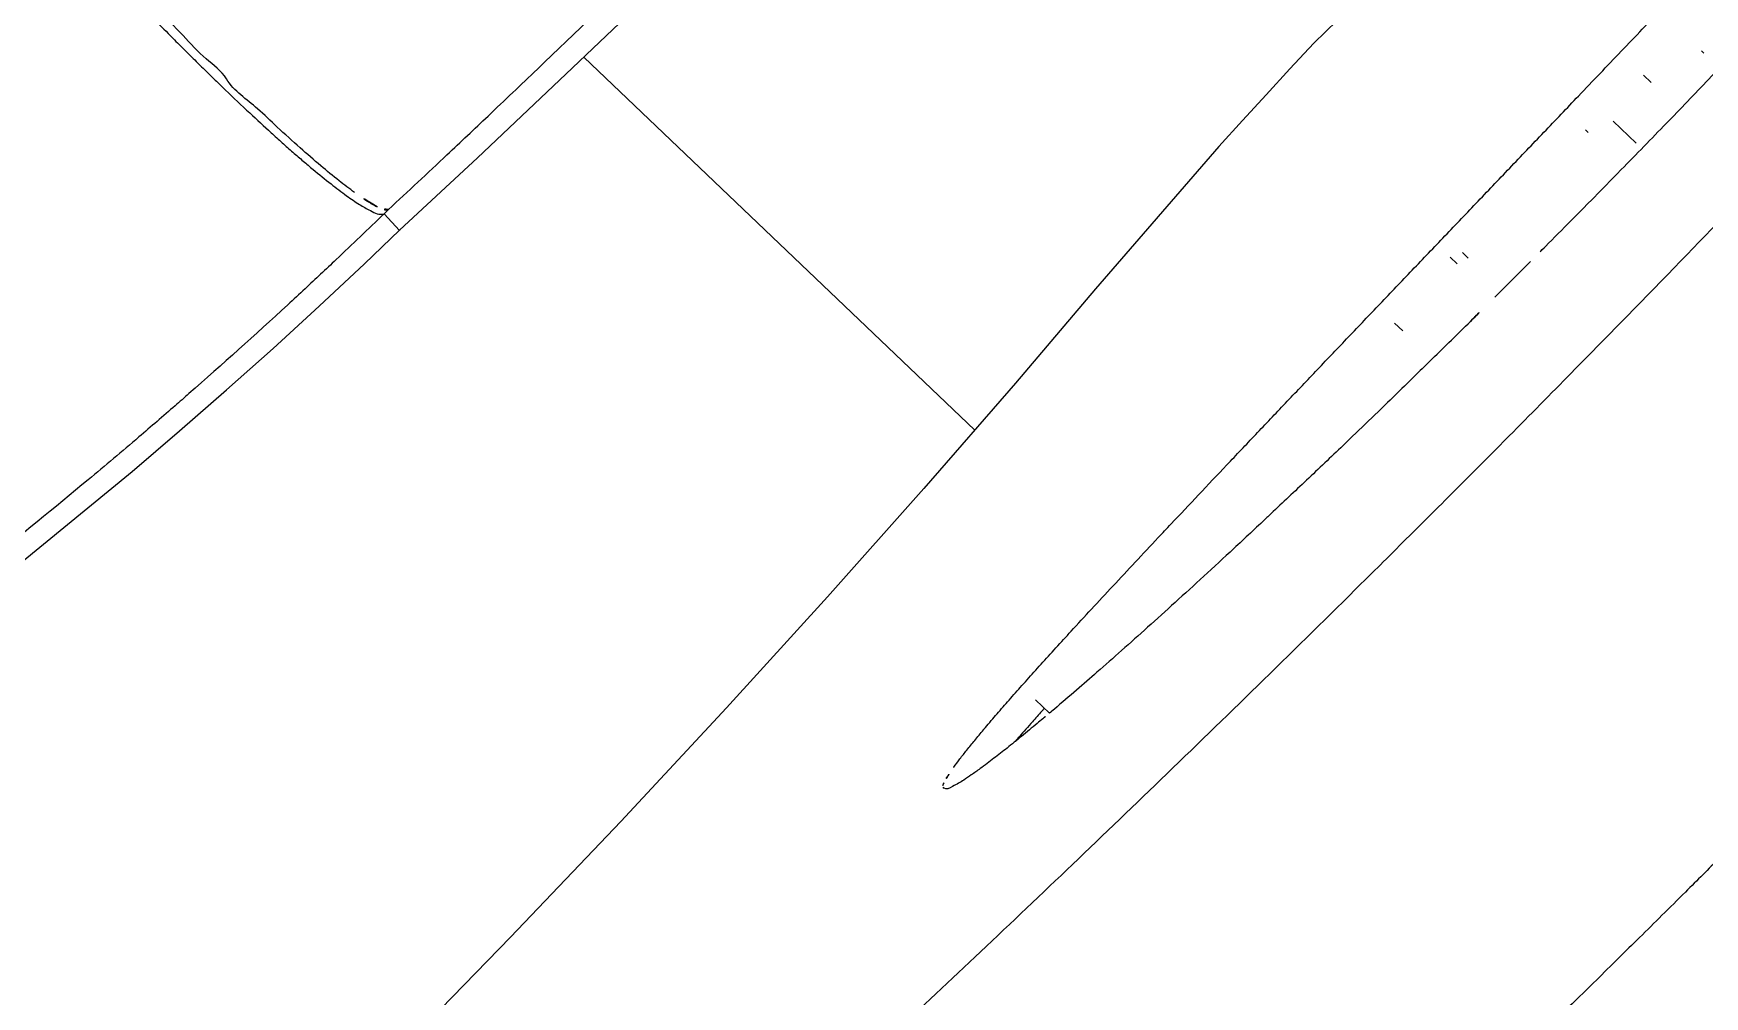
# Model space of a CAD drawing. Header units: millimetres. Extents: x 1145859089 to 1147511753, y -1047484727 to -1047247487.
# Drawn here: x 1146330632.4 to 1146330710.9, y -1047436363.2 to -1047436318 of the extents above; entities that cross this region are included whole.
import ezdxf
from ezdxf.xclip import XClip

# ---------------------------------------------------------------- set-up
doc = ezdxf.new("R2010")
doc.units = ezdxf.units.MM
doc.header["$LTSCALE"] = 100
doc.header["$MEASUREMENT"] = 0
doc.header["$XCLIPFRAME"] = 2
doc.linetypes.add('CENTERX2', pattern=[4, 2.5, -0.5, 0.5, -0.5])
doc.layers.get('0').update_dxf_attribs({"linetype": 'CONTINUOUS'})
for name, color, linetype in [('L-지중매입', 3, 'CENTERX2'), ('XREF', 135, 'CONTINUOUS'), ('단지배치도$0$W240910', 135, 'CONTINUOUS')]:
    doc.layers.add(name, color=color, linetype=linetype)

# ---------------------------------------------------------------- blocks, each defined once
blk = doc.blocks.new('단지배치도$0$zw$9902')
at = {"layer": '단지배치도$0$W240910', "linetype": 'ByBlock', "ltscale": 20}
for p, q in [((61983.778, -64950.568), (61987.904, -64946.622)), ((62019.992, -64948.038), (62018.891, -64949.099)), ((62018.891, -64949.099), (62017.768, -64950.308)), ((62037.094, -64949.463), (62037.212, -64949.576)), ((62002.968, -64967.264), (61984.616, -64949.766)), ((62002.968, -64967.264), (61984.616, -64949.766)), ((62017.768, -64950.308), (62016.65, -64951.523)), ((61979.623, -64954.484), (61983.778, -64950.568)), ((62034.369, -64950.603), (62034.729, -64950.947)), ((62016.65, -64951.523), (62015.539, -64952.74)), ((62035.807, -64952.493), (62035.449, -64952.863)), ((62015.539, -64952.74), (62014.439, -64953.956)), ((62031.642, -64953.172), (62031.773, -64953.297)), ((62034.03, -64953.8), (62032.949, -64952.769)), ((62014.439, -64953.956), (62008.641, -64960.637)), ((61975.965, -64957.886), (61979.623, -64954.484)), ((62033.329, -64955.04), (62033.118, -64955.255)), ((62033.118, -64955.255), (62032.919, -64955.458)), ((62031.782, -64956.615), (62031.524, -64956.876)), ((61975.233, -64957.11), (61975.447, -64956.91)), ((61975.96, -64957.89), (61975.233, -64957.11)), ((62031.524, -64956.876), (62031.116, -64957.289)), ((61974.322, -64959.455), (61975.965, -64957.886)), ((61975.964, -64957.887), (61975.96, -64957.89)), ((62025.87, -64958.937), (62026.134, -64959.188)), ((62029.917, -64958.498), (62029.789, -64958.627)), ((61972.185, -64961.455), (61974.322, -64959.455)), ((62025.302, -64959.155), (62025.623, -64959.462)), ((62008.641, -64960.637), (62004.887, -64965.056)), ((61970.024, -64963.431), (61972.185, -64961.455)), ((62022.687, -64962.241), (62023.067, -64962.603)), ((61967.84, -64965.381), (61970.024, -64963.431)), ((62004.887, -64965.056), (62000.581, -64970.01)), ((61965.634, -64967.306), (61967.84, -64965.381)), ((61963.406, -64969.206), (61965.634, -64967.306)), ((62020.715, -64967.55), (62020.341, -64967.909)), ((62020.341, -64967.909), (62020.153, -64968.089)), ((61957.142, -64974.316), (61963.406, -64969.206)), ((62000.581, -64970.01), (61996.058, -64975.092)), ((62016.705, -64971.357), (62016.69, -64971.372)), ((61996.058, -64975.092), (61991.313, -64980.302)), ((62005.819, -64979.917), (62006.481, -64980.548)), ((61991.313, -64980.302), (61986.348, -64985.63)), ((62006.239, -64980.317), (62006.117, -64980.453)), ((61986.348, -64985.63), (61981.172, -64991.06)), ((61981.172, -64991.06), (61975.803, -64996.567))]:
    blk.add_line(p, q, dxfattribs=at)
at = {"layer": '단지배치도$0$W240910'}
for centre, radius, start, end in [((56819.18, -60798.975), 5249.427, 201.408303, 356.712088), ((56819.18, -60798.975), 5399.427, 202.101618, 356.712088), ((57394.291, -57699.4), 11431.377, 251.6277496, 321.4181311)]:
    blk.add_arc(centre, radius, start, end, dxfattribs=at)
at = {"layer": '단지배치도$0$W240910', "linetype": 'ByBlock', "ltscale": 20}
for centre, radius, start, end in [((61477.072, -64421.252), 731.647, 313.686826, 314.867493), ((61474.568, -64418.642), 735.263, 313.438604, 313.68751), ((61573.906, -64505.486), 642.781, 315.938712, 316.197916), ((61474.442, -64418.508), 735.447, 313.232054, 313.438522), ((61581.425, -64512.774), 632.31, 315.617575, 315.892955), ((61473.842, -64417.87), 736.323, 312.939733, 313.232036), ((61588.383, -64519.589), 622.57, 315.414735, 315.56398), ((61596.728, -64527.828), 610.843, 315.167076, 315.326793), ((61608.063, -64539.123), 594.842, 314.882306, 315.053251), ((61618.777, -64549.895), 579.649, 314.66461, 314.811682), ((61628.555, -64559.792), 565.736, 314.41033, 314.66494), ((61928.87, -64888.502), 120.399, 309.94066, 310.13679), ((62007.563, -64987.04), 6.838, 144.70762, 144.86797), ((62001.611, -64983.954), 0.144, 229.557, 234.206)]:
    blk.add_arc(centre, radius, start, end, dxfattribs=at)
for points, start_tangent, end_tangent in [([(61999.049, -64995.681), (62003.245, -64991.743), (62007.559, -64987.65), (62011.989, -64983.397), (62016.533, -64978.982), (62021.122, -64974.47), (62022.147, -64973.454), (62023.388, -64972.221), (62024.6, -64971.013), (62025.783, -64969.83), (62026.937, -64968.672), (62028.062, -64967.539), (62030.984, -64964.582), (62033.695, -64961.818), (62036.195, -64959.251), (62038.485, -64956.883), (62040.568, -64954.718), (62042.061, -64953.159), (62043.426, -64951.726), (62044.674, -64950.412), (62045.977, -64949.036), (62047.398, -64947.529), (62049.377, -64945.421), (62051.545, -64943.098), (62053.9, -64940.559), (62056.439, -64937.803), (62059.16, -64934.827), (62062.358, -64931.3), (62065.768, -64927.505), (62066.467, -64926.722), (62067.098, -64926.014), (62067.724, -64925.31), (62068.347, -64924.609), (62068.966, -64923.911), (62072.817, -64919.539), (62076.569, -64915.231), (62080.169, -64911.054), (62083.619, -64907.009), (62086.922, -64903.097)], (0.730815, 0.682576), (0.643525, 0.765425)), ([(62003.402, -64981.303), (62003.952, -64980.658), (62004.51, -64980.017), (62005.109, -64979.339), (62005.749, -64978.625), (62006.428, -64977.875), (62007.143, -64977.09), (62007.495, -64976.706), (62008.456, -64975.665), (62009.459, -64974.584), (62010.503, -64973.465), (62011.585, -64972.311), (62012.19, -64971.669), (62013.48, -64970.302), (62014.805, -64968.902), (62016.164, -64967.47), (62017.555, -64966.006), (62018.978, -64964.512), (62020.431, -64962.988), (62021.912, -64961.436), (62023.42, -64959.857), (62024.953, -64958.252), (62026.51, -64956.622), (62028.091, -64954.967), (62029.694, -64953.289), (62031.32, -64951.587), (62032.332, -64950.527), (62034.317, -64948.447), (62036.314, -64946.354), (62037.605, -64944.999), (62039.62, -64942.884), (62041.617, -64940.786), (62043.593, -64938.711), (62045.545, -64936.659), (62047.471, -64934.635), (62047.872, -64934.215), (62049.682, -64932.312), (62051.452, -64930.454), (62053.178, -64928.643), (62054.858, -64926.883), (62056.489, -64925.177), (62058.069, -64923.528), (62058.181, -64923.412)], (0.644252, 0.764813), (0.692499, 0.721419)), ([(61967.835, -64950.782), (61966.886, -64949.847), (61965.795, -64948.751), (61964.572, -64947.5), (61963.24, -64946.109), (61961.832, -64944.608), (61960.391, -64943.037)], (-0.528638, 0.848847), (-0.461088, 0.887354)), ([(61943.595, -64957.734), (61949.252, -64953.128), (61955.161, -64947.949), (61960.051, -64943.356)], (0.790572, 0.612369), (0.728539, 0.685004)), ([(61960.051, -64943.356), (61961.296, -64944.7), (61962.613, -64946.094), (61963.561, -64947.081), (61964.423, -64947.966), (61965.189, -64948.743), (61965.741, -64949.296), (61966.278, -64949.83), (61966.8, -64950.344), (61967.305, -64950.836), (61967.792, -64951.306), (61968.925, -64952.38), (61969.932, -64953.309), (61970.455, -64953.78), (61970.959, -64954.225), (61971.442, -64954.643), (61971.902, -64955.031), (61972.745, -64955.714), (61973.478, -64956.266), (61974.084, -64956.677), (61974.591, -64956.965), (61975.233, -64957.11)], (0.555783, -0.831327), (0.92419, 0.381933)), ([(61970.221, -64953.048), (61969.296, -64952.186), (61967.835, -64950.782)], (-0.735894, 0.677097), (-0.528638, 0.848847)), ([(61972.268, -64954.861), (61971.296, -64954.019), (61970.221, -64953.048)], (-0.764374, 0.644773), (-0.735894, 0.677097)), ([(61973.852, -64956.116), (61973.123, -64955.562), (61972.268, -64954.861)], (-0.810557, 0.585659), (-0.764374, 0.644773)), ([(61974.913, -64956.781), (61974.451, -64956.52), (61973.852, -64956.116)], (-0.899105, 0.437734), (-0.813113, 0.582106)), ([(61975.233, -64957.11), (61972.988, -64959.259), (61971.525, -64960.631), (61970.713, -64961.383), (61966.074, -64965.553)], (-0.71806, -0.695981), (-0.752306, -0.658814)), ([(61975.447, -64956.91), (61974.913, -64956.781)], (-0.930331, -0.366721), (-0.892972, 0.450112)), ([(62029.789, -64958.627), (62029.07, -64959.348)], (-0.705256, -0.708953), (-0.706452, -0.707761)), ([(62027.815, -64960.603), (62027.404, -64961.012), (62027.302, -64961.113)], (-0.708561, -0.70565), (-0.70943, -0.704776)), ([(62024.453, -64963.924), (62023.703, -64964.656), (62021.908, -64966.4), (62020.715, -64967.55)], (-0.714358, -0.69978), (-0.721203, -0.692724)), ([(62059.816, -64964.928), (62055.881, -64969.059), (62055.438, -64969.521), (62054.996, -64969.982), (62054.553, -64970.443), (62054.11, -64970.903), (62053.519, -64971.516), (62052.864, -64972.194), (62051.971, -64973.117), (62051.1, -64974.014), (62050.082, -64975.062), (62048.914, -64976.259), (62048.214, -64976.975), (62047.84, -64977.358), (62047.464, -64977.742), (62047.086, -64978.127), (62046.705, -64978.515), (62046.322, -64978.905), (62045.937, -64979.297), (62042.785, -64982.49), (62039.48, -64985.812), (62038.717, -64986.575), (62037.946, -64987.344), (62037.168, -64988.12), (62036.339, -64988.944), (62035.24, -64990.035), (62034.19, -64991.074), (62033.188, -64992.063), (62031.131, -64994.085), (62029.317, -64995.859), (62027.747, -64997.388), (62026.422, -64998.673), (62025.675, -64999.396), (62025.038, -65000.011), (62024.5, -65000.53), (62023.836, -65001.168), (62022.952, -65002.016), (62021.848, -65003.072), (62020.751, -65004.119), (62019.498, -65005.312), (62018.211, -65006.532), (62017.122, -65007.561), (62015.43, -65009.157), (62013.932, -65010.565), (62012.63, -65011.785)], (-0.678951, -0.734183), (-0.732948, -0.680285)), ([(61966.074, -64965.553), (61965.424, -64966.121), (61963.722, -64967.588), (61961.347, -64969.592), (61956.525, -64973.508)], (-0.751807, -0.659384), (-0.784118, -0.620612)), ([(62020.153, -64968.089), (62018.442, -64969.719), (62016.778, -64971.288), (62016.69, -64971.372)], (-0.722283, -0.691597), (-0.729395, -0.684093)), ([(62016.69, -64971.372), (62015.134, -64972.823), (62013.725, -64974.124), (62012.377, -64975.357), (62011.09, -64976.519), (62009.868, -64977.61), (62008.711, -64978.629), (62007.751, -64979.464), (62006.708, -64980.356), (62006.481, -64980.548)], (-0.729395, -0.684093), (-0.764524, -0.644595)), ([(62067.922, -64976.914), (62058.557, -64986.721), (62047.048, -64998.734), (62035.525, -65010.717), (62024.121, -65022.534)], (-0.690088, -0.723726), (-0.695487, -0.718539)), ([(62006.165, -64980.813), (62005.904, -64981.03), (62005.164, -64981.64), (62004.486, -64982.186), (62003.872, -64982.667), (62003.225, -64983.153), (62002.81, -64983.45), (62002.451, -64983.691), (62001.928, -64983.993), (62001.531, -64984.067)], (-0.766726, -0.641974), (-0.723777, 0.690034)), ([(62006.117, -64980.453), (62005.675, -64980.953), (62005.065, -64981.653), (62004.873, -64981.876)], (-0.664252, -0.747509), (-0.650714, -0.759323)), ([(62001.982, -64983.089), (62002.276, -64982.694), (62002.599, -64982.281), (62002.969, -64981.824), (62003.382, -64981.327), (62003.402, -64981.303)], (0.577739, 0.816222), (0.644252, 0.764813)), ([(62001.636, -64983.614), (62001.971, -64983.105)], (0.540877, 0.841101), (0.575452, 0.817836)), ([(62001.518, -64984.064), (62001.475, -64983.951)], (-0.760612, 0.649207), (0.079322, 0.996849)), ([(62001.475, -64983.951), (62001.636, -64983.614)], (0.079322, 0.996849), (0.540877, 0.841101))]:
    blk.add_spline(points, degree=3, dxfattribs=dict(at, start_tangent=start_tangent, end_tangent=end_tangent))
blk = doc.blocks.new('단지배치도')
blk.add_blockref('단지배치도$0$zw$9902', (141034.193, 142437.157))

msp = doc.modelspace()

# ---------------------------------------------------------------- linework, layer by layer
at = {"layer": 'L-지중매입', "ltscale": 2}
msp.add_arc((1146292364.149594, -1047402174.186541, 0), 45716.750817, 303.4822833292, 333.0437788935, dxfattribs=at)

# ---------------------------------------------------------------- block references
at = {"layer": 'XREF'}
ref = msp.add_blockref('단지배치도', (1146127639.433662, -1047513806.462535), dxfattribs=at)
XClip(ref).set_block_clipping_path([(72982.4064819524, 34919.7593965302), (360382.4067475507, 255319.7593436702)])

doc.saveas('drawing.dxf')
